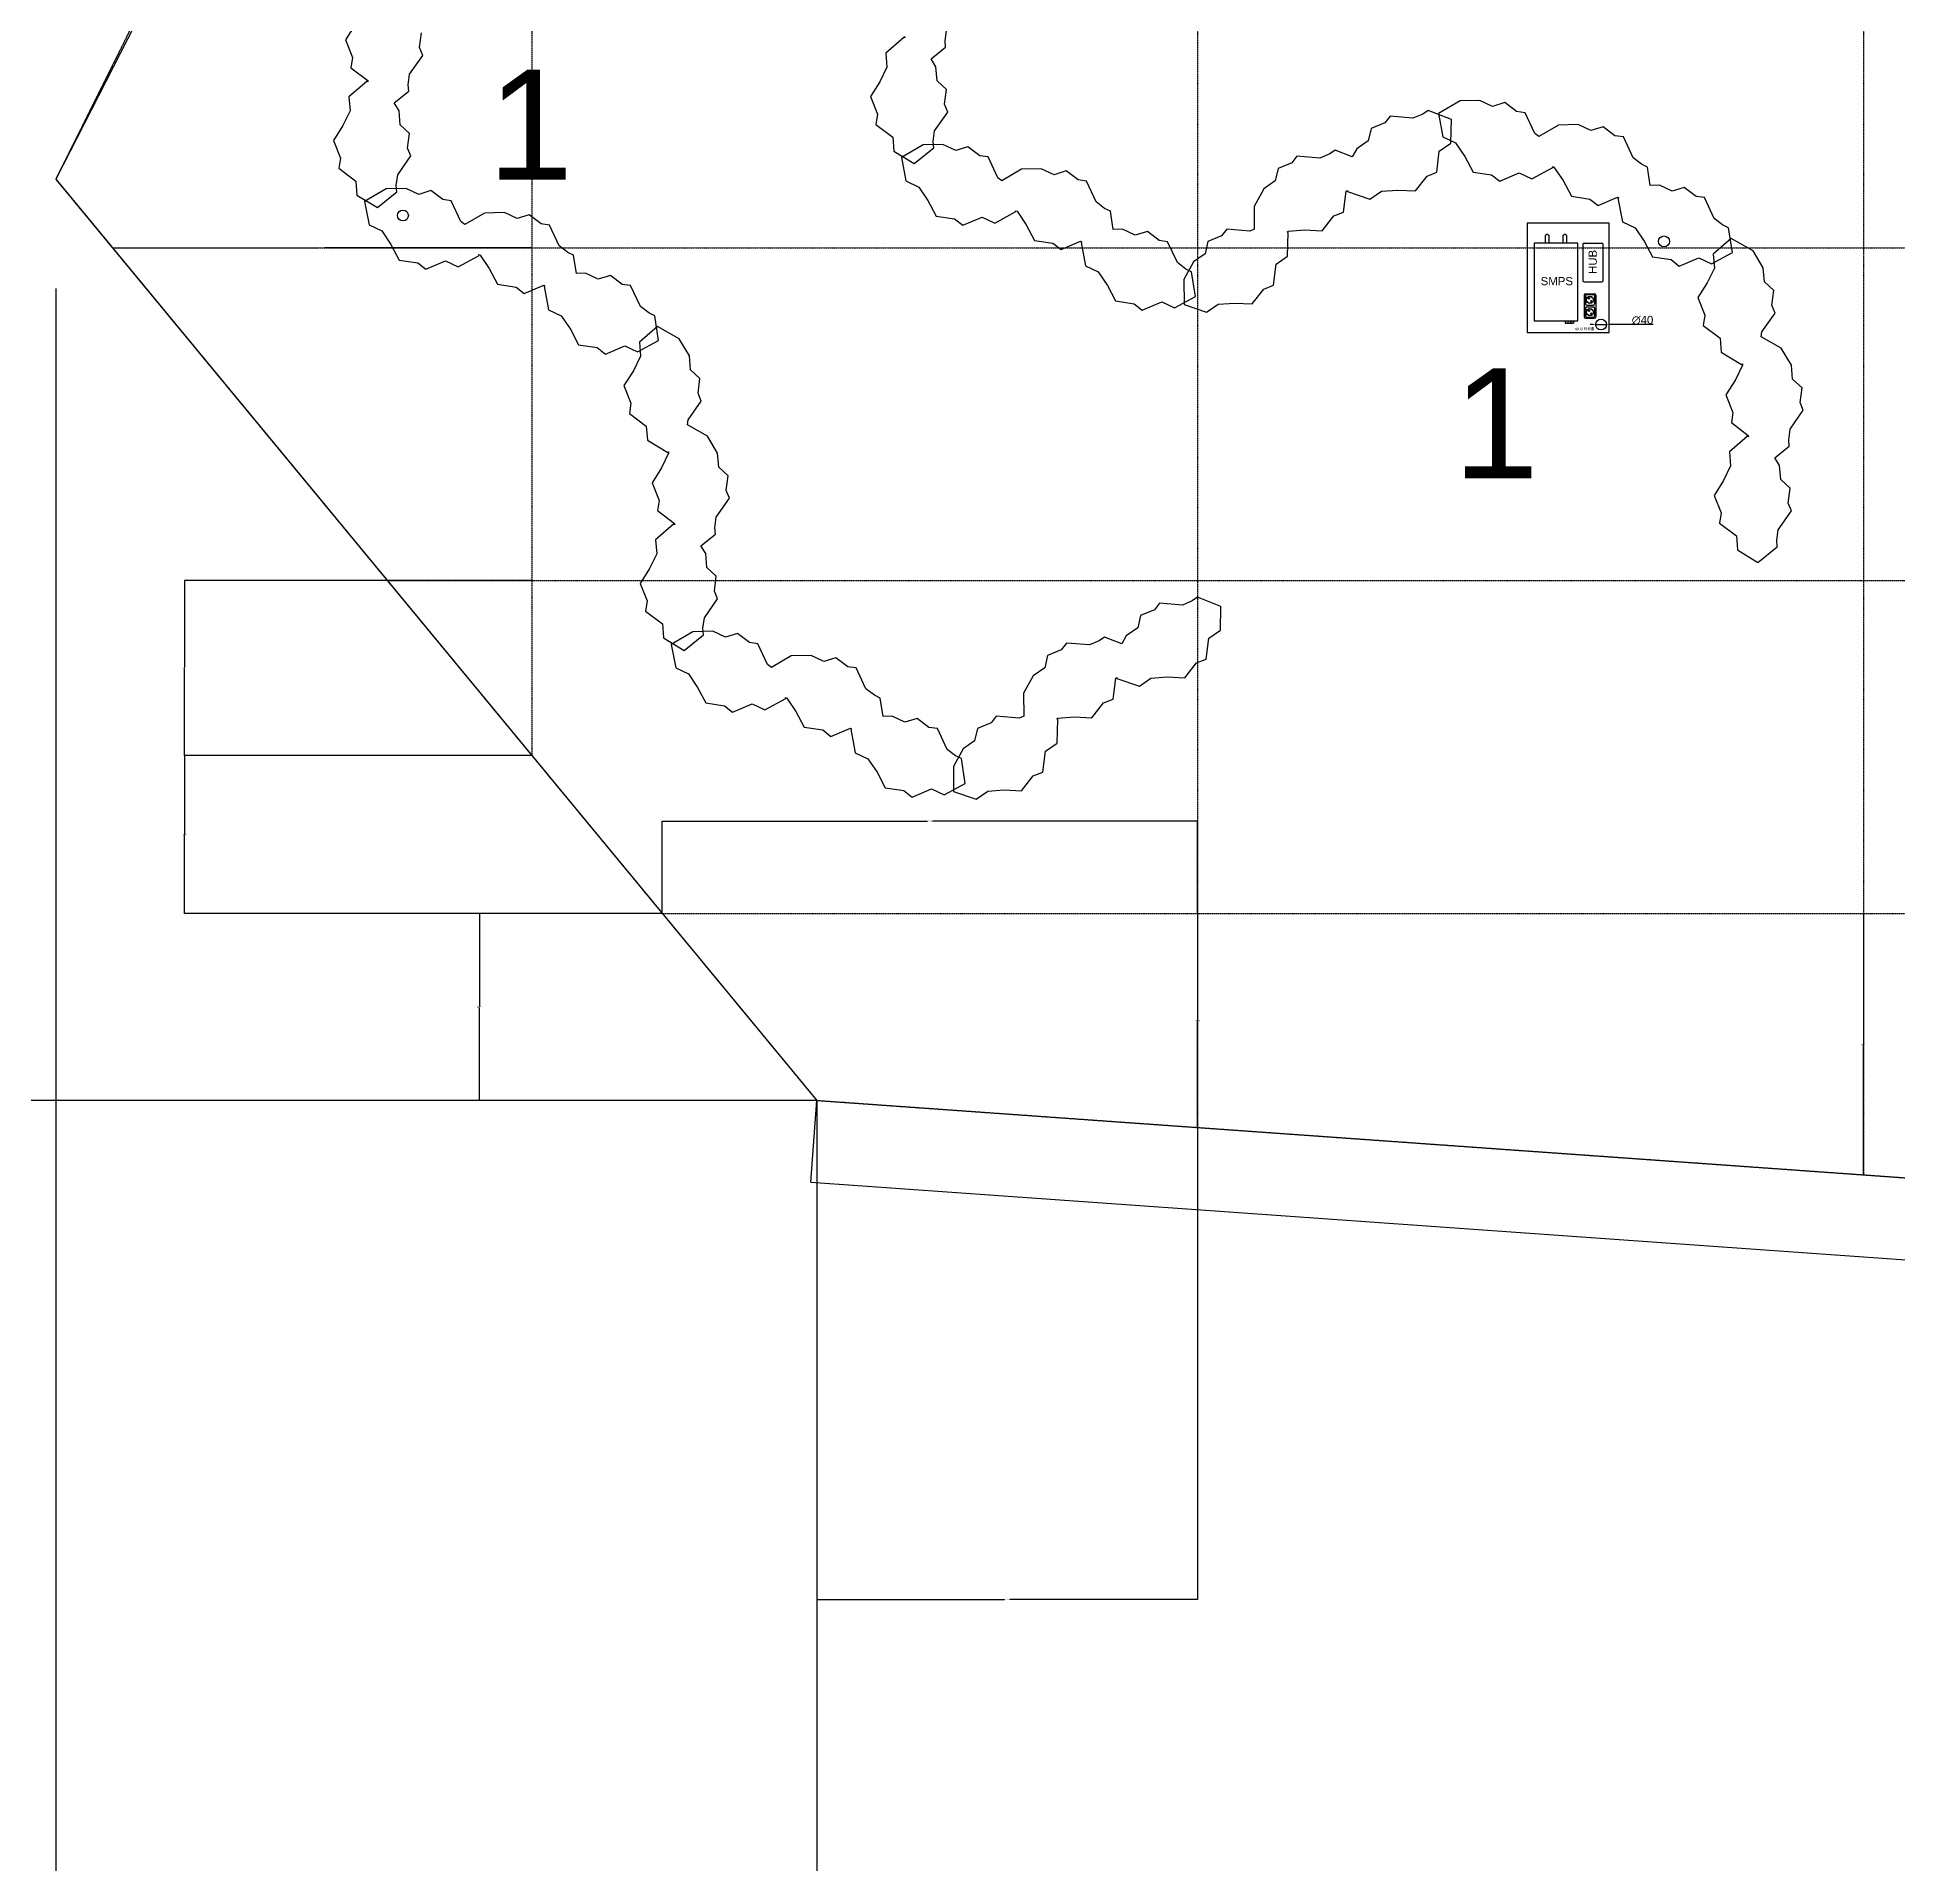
# Model space of a CAD drawing. Header units: millimetres. Extents: x -9372 to 300256, y -58520 to 166772.
# Drawn here: x -1574 to 5248, y -50767 to -44068 of the extents above; entities that cross this region are included whole.
import ezdxf

# ---------------------------------------------------------------- set-up
doc = ezdxf.new("R2010")
doc.units = ezdxf.units.MM
doc.linetypes.add('HIDDEN2', pattern=[0.1875, 0.125, -0.0625])
for name, color, linetype in [('2-몰탈', 9, 'Continuous'), ('Power_08', 8, 'Continuous'), ('Power_23', 23, 'Continuous'), ('SMPS 박스', 7, 'Continuous'), ('원본-1층 평면도$0$200-EquipID-2d', 7, 'Continuous'), ('타공홀', 1, 'Continuous')]:
    doc.layers.add(name, color=color, linetype=linetype)
doc.styles.add('LAY-OUT', font='HYWULM.TTF')
doc.styles.get("Standard").update_dxf_attribs({"font": 'ARIAL.TTF'})
doc.dimstyles.new('ARTware', dxfattribs={"dimtxt": 30, "dimasz": 10, "dimexe": 1.25, "dimexo": 10, "dimtad": 1, "dimtxsty": 'Standard', "dimcen": 2.5, "dimclrt": 1, "dimadec": 0, "dimazin": 0, "dimtfac": 1, "dimtmove": 0, "dimatfit": 3, "dimfxl": 1, "dimarcsym": 0})
doc.dimstyles.new('SCALE 200', dxfattribs={"dimscale": 200, "dimtxt": 1.8, "dimasz": 1, "dimexe": 1.5, "dimexo": 2, "dimgap": 0.7, "dimtad": 1, "dimdec": 0, "dimzin": 0, "dimlunit": 6, "dimtxsty": 'LAY-OUT', "dimblk": 'ARCHTICK', "dimcen": 0, "dimdle": 1, "dimclrd": 8, "dimclre": 8, "dimclrt": 6, "dimadec": 0, "dimazin": 0, "dimtfac": 1, "dimtdec": 0, "dimtix": 1, "dimtmove": 2, "dimatfit": 0, "dimldrblk": 'ARCHTICK', "dimfxl": 1.5, "dimtolj": 1, "dimtzin": 0, "dimarcsym": 0})
doc.dimstyles.get("Standard").update_dxf_attribs({"dimtxt": 0.18, "dimasz": 0.18, "dimexe": 0.18, "dimexo": 0.0625, "dimgap": 0.09, "dimtad": 0, "dimtih": 1, "dimtoh": 1, "dimdec": 4, "dimzin": 0, "dimdsep": 46, "dimtxsty": 'Standard', "dimcen": 0.09, "dimadec": 0, "dimazin": 0, "dimtfac": 1, "dimtdec": 4, "dimtofl": 0, "dimtmove": 0, "dimatfit": 3, "dimfxl": 1, "dimtolj": 1, "dimtzin": 0, "dimarcsym": 0})

# ---------------------------------------------------------------- blocks, each defined once
blk = doc.blocks.new('*D6')
at = {"layer": 'Defpoints', "color": 0}
for p in [(-626.1, 14915.9), (-586.1, 14915.9)]:
    blk.add_point(p, dxfattribs=at)
at = {"layer": 'SMPS 박스', "color": 0, "lineweight": -2}
for p, q in [((-636.1, 14915.9), (-646.1, 14915.9)), ((-626.1, 14915.9), (-586.1, 14915.9)), ((-415.6, 14915.8), (-576.1, 14915.9))]:
    blk.add_line(p, q, dxfattribs=at)
at = {"layer": 'SMPS 박스', "color": 0}
for points in [[(-636.1, 14917.5), (-636.1, 14914.2), (-626.1, 14915.9)], [(-576.1, 14917.5), (-576.1, 14914.2), (-586.1, 14915.9)]]:
    blk.add_solid(points, dxfattribs=at)
at = {"layer": 'SMPS 박스', "color": 1, "insert": (-454.3, 14931.7), "char_height": 30, "attachment_point": 5, "rotation": 359.97452}
blk.add_mtext('∅40', dxfattribs=at)
blk = doc.blocks.new('바닥')
at = {"layer": '2-몰탈', "color": 1, "linetype": 'HIDDEN2', "ltscale": 3}
for p, q in [((220905.9, -24561.6), (218914.6, -28561.6)), ((218914.6, -28561.6), (221703.7, -31938.2)), ((221703.7, -31938.2), (231975.8, -32668.8))]:
    blk.add_line(p, q, dxfattribs=at)
blk = doc.blocks.new('_ARCHTICK')
at = {"color": 0, "linetype": 'ByBlock', "const_width": 0.15}
blk.add_lwpolyline([(-0.5, -0.5), (0.5, 0.5)], dxfattribs=at)
blk = doc.blocks.new('*D45')
at = {"layer": 'Defpoints', "color": 0, "ltscale": 0.5}
for p in [(87441.8, 13839.9), (84013.6, 9839.9), (87029.2, 9839.9)]:
    blk.add_point(p, dxfattribs=at)
at = {"layer": '원본-1층 평면도$0$200-EquipID-2d', "color": 8, "lineweight": -2, "ltscale": 0.5}
for p, q in [((84013.6, 14039.9), (84013.6, 9639.9)), ((87041.8, 13839.9), (83713.6, 13839.9)), ((86629.2, 9839.9), (83713.6, 9839.9))]:
    blk.add_line(p, q, dxfattribs=at)
at = {"layer": '원본-1층 평면도$0$200-EquipID-2d', "color": 8, "lineweight": -2, "ltscale": 0.5, "xscale": 200, "yscale": 200, "zscale": 200}
for p, rotation in [((84013.6, 13839.9), 90), ((84013.6, 9839.9), 270)]:
    blk.add_blockref('_ARCHTICK', p, dxfattribs=dict(at, rotation=rotation))
at = {"layer": '원본-1층 평면도$0$200-EquipID-2d', "color": 6, "ltscale": 0.5, "insert": (83658.8, 11839.9), "char_height": 360, "attachment_point": 5, "rotation": 90, "style": 'LAY-OUT'}
blk.add_mtext('\\A1;4,000', dxfattribs=at)
blk = doc.blocks.new('*D46')
at = {"layer": 'Defpoints', "color": 0, "ltscale": 0.5}
for p in [(87029.2, 9839.9), (84013.6, 6463.3), (89818.3, 6463.3)]:
    blk.add_point(p, dxfattribs=at)
at = {"layer": '원본-1층 평면도$0$200-EquipID-2d', "color": 8, "lineweight": -2, "ltscale": 0.5}
for p, q in [((84013.6, 10039.9), (84013.6, 6263.3)), ((86629.2, 9839.9), (83713.6, 9839.9)), ((89418.3, 6463.3), (83713.6, 6463.3))]:
    blk.add_line(p, q, dxfattribs=at)
at = {"layer": '원본-1층 평면도$0$200-EquipID-2d', "color": 8, "lineweight": -2, "ltscale": 0.5, "xscale": 200, "yscale": 200, "zscale": 200}
for p, rotation in [((84013.6, 9839.9), 90), ((84013.6, 6463.3), 270)]:
    blk.add_blockref('_ARCHTICK', p, dxfattribs=dict(at, rotation=rotation))
at = {"layer": '원본-1층 평면도$0$200-EquipID-2d', "color": 6, "ltscale": 0.5, "insert": (83658.8, 8151.6), "char_height": 360, "attachment_point": 5, "rotation": 90, "style": 'LAY-OUT'}
blk.add_mtext('\\A1;3,377', dxfattribs=at)
blk = doc.blocks.new('*D47')
at = {"layer": 'Defpoints', "color": 0, "ltscale": 0.5}
for p in [(87029.2, 9839.9), (89818.3, 5970.7), (89818.3, 1132.6)]:
    blk.add_point(p, dxfattribs=at)
at = {"layer": '원본-1층 평면도$0$200-EquipID-2d', "color": 8, "lineweight": -2, "ltscale": 0.5}
for p, q in [((87029.2, 9439.9), (87029.2, 832.6)), ((89818.3, 5570.7), (89818.3, 832.6)), ((86829.2, 1132.6), (90018.3, 1132.6))]:
    blk.add_line(p, q, dxfattribs=at)
at = {"layer": '원본-1층 평면도$0$200-EquipID-2d', "color": 8, "lineweight": -2, "ltscale": 0.5, "xscale": 200, "yscale": 200, "zscale": 200, "rotation": 180}
blk.add_blockref('_ARCHTICK', (87029.2, 1132.6), dxfattribs=at)
at = {"layer": '원본-1층 평면도$0$200-EquipID-2d', "color": 8, "lineweight": -2, "ltscale": 0.5, "xscale": 200, "yscale": 200, "zscale": 200}
blk.add_blockref('_ARCHTICK', (89818.3, 1132.6), dxfattribs=at)
at = {"layer": '원본-1층 평면도$0$200-EquipID-2d', "color": 6, "ltscale": 0.5, "insert": (88423.8, 1487.6), "char_height": 360, "attachment_point": 5, "style": 'LAY-OUT'}
blk.add_mtext('\\A1;2,789', dxfattribs=at)
blk = doc.blocks.new('*D25')
at = {"layer": 'Defpoints', "color": 0, "ltscale": 0.5}
for p in [(89818.3, 5970.7), (100090.4, 5342.7), (100090.4, 1132.6)]:
    blk.add_point(p, dxfattribs=at)
at = {"layer": '원본-1층 평면도$0$200-EquipID-2d', "color": 8, "lineweight": -2, "ltscale": 0.5}
for p, q in [((89818.3, 5570.7), (89818.3, 832.6)), ((100090.4, 4942.7), (100090.4, 832.6)), ((89618.3, 1132.6), (100290.4, 1132.6))]:
    blk.add_line(p, q, dxfattribs=at)
at = {"layer": '원본-1층 평면도$0$200-EquipID-2d', "color": 8, "lineweight": -2, "ltscale": 0.5, "xscale": 200, "yscale": 200, "zscale": 200, "rotation": 180}
blk.add_blockref('_ARCHTICK', (89818.3, 1132.6), dxfattribs=at)
at = {"layer": '원본-1층 평면도$0$200-EquipID-2d', "color": 8, "lineweight": -2, "ltscale": 0.5, "xscale": 200, "yscale": 200, "zscale": 200}
blk.add_blockref('_ARCHTICK', (100090.4, 1132.6), dxfattribs=at)
at = {"layer": '원본-1층 평면도$0$200-EquipID-2d', "color": 6, "ltscale": 0.5, "insert": (94954.4, 1487.4), "char_height": 360, "attachment_point": 5, "style": 'LAY-OUT'}
blk.add_mtext('\\A1;10,272', dxfattribs=at)
blk = doc.blocks.new('*D72')
at = {"layer": 'Defpoints', "color": 0, "ltscale": 0.5}
for p in [(87236.7, 9588.7), (88774.2, 9588.7), (88774.2, 9588.7)]:
    blk.add_point(p, dxfattribs=at)
at = {"layer": '원본-1층 평면도$0$200-EquipID-2d', "color": 0, "lineweight": -2, "ltscale": 0.5}
for p, q in [((87236.7, 9588.6), (87236.7, 9588.5)), ((87236.9, 9588.7), (87995.8, 9588.7)), ((88774, 9588.7), (88015.2, 9588.7)), ((88774.2, 9588.7), (88774.2, 9588.9))]:
    blk.add_line(p, q, dxfattribs=at)
at = {"layer": '원본-1층 평면도$0$200-EquipID-2d', "color": 0, "ltscale": 0.5}
for points in [[(87236.9, 9588.7), (87236.9, 9588.7), (87236.7, 9588.7)], [(88774, 9588.7), (88774, 9588.7), (88774.2, 9588.7)]]:
    blk.add_solid(points, dxfattribs=at)
at = {"layer": '원본-1층 평면도$0$200-EquipID-2d', "color": 0, "lineweight": 20, "ltscale": 0.5, "insert": (88005.5, 9588.7), "char_height": 3, "attachment_point": 5}
blk.add_mtext('\\A1;1537.4689', dxfattribs=at)
blk = doc.blocks.new('*D73')
at = {"layer": 'Defpoints', "color": 0, "ltscale": 0.5}
for p in [(87501.2, 8368.7), (88774.2, 8368.7), (88774.2, 7727.3)]:
    blk.add_point(p, dxfattribs=at)
at = {"layer": '원본-1층 평면도$0$200-EquipID-2d', "color": 0, "lineweight": -2, "ltscale": 0.5}
for p, q in [((88774.2, 8368.7), (87501, 8368.7)), ((87501.2, 8368.5), (87501.2, 8049.6)), ((87501.2, 7727.5), (87501.2, 8046.4)), ((88774.2, 7727.3), (87501, 7727.3))]:
    blk.add_line(p, q, dxfattribs=at)
at = {"layer": '원본-1층 평면도$0$200-EquipID-2d', "color": 0, "ltscale": 0.5}
for points in [[(87501.1, 8368.5), (87501.2, 8368.5), (87501.2, 8368.7)], [(87501.1, 7727.5), (87501.2, 7727.5), (87501.2, 7727.3)]]:
    blk.add_solid(points, dxfattribs=at)
at = {"layer": '원본-1층 평면도$0$200-EquipID-2d', "color": 0, "lineweight": 20, "ltscale": 0.5, "insert": (87501.2, 8048), "char_height": 3, "attachment_point": 5}
blk.add_mtext('\\A1;641.3473', dxfattribs=at)
blk = doc.blocks.new('*D74')
at = {"layer": 'Defpoints', "color": 0, "ltscale": 0.5}
for p in [(91214.2, 7486.6), (89252.2, 7148.7), (91214.2, 7148.7)]:
    blk.add_point(p, dxfattribs=at)
at = {"layer": '원본-1층 평면도$0$200-EquipID-2d', "color": 0, "lineweight": -2, "ltscale": 0.5}
for p, q in [((89252.2, 7148.7), (89252.2, 7486.7)), ((89252.4, 7486.6), (90223.8, 7486.6)), ((91214, 7486.6), (90242.6, 7486.6)), ((91214.2, 7148.7), (91214.2, 7486.7))]:
    blk.add_line(p, q, dxfattribs=at)
at = {"layer": '원본-1층 평면도$0$200-EquipID-2d', "color": 0, "ltscale": 0.5}
for points in [[(89252.4, 7486.6), (89252.4, 7486.5), (89252.2, 7486.6)], [(91214, 7486.6), (91214, 7486.5), (91214.2, 7486.6)]]:
    blk.add_solid(points, dxfattribs=at)
at = {"layer": '원본-1층 평면도$0$200-EquipID-2d', "color": 0, "lineweight": 20, "ltscale": 0.5, "insert": (90233.2, 7486.6), "char_height": 3, "attachment_point": 5}
blk.add_mtext('\\A1;1962.0341', dxfattribs=at)
blk = doc.blocks.new('*D75')
at = {"layer": 'Defpoints', "color": 0, "ltscale": 0.5}
for p in [(89818.3, 6463.3), (91214.2, 6364), (91214.2, 4634.3)]:
    blk.add_point(p, dxfattribs=at)
at = {"layer": '원본-1층 평면도$0$200-EquipID-2d', "color": 0, "lineweight": -2, "ltscale": 0.5}
for p, q in [((89818.3, 6463.2), (89818.3, 4634.1)), ((91214.2, 6364), (91214.2, 4634.1)), ((89818.5, 4634.3), (90506.6, 4634.3)), ((91214, 4634.3), (90525.9, 4634.3))]:
    blk.add_line(p, q, dxfattribs=at)
at = {"layer": '원본-1층 평면도$0$200-EquipID-2d', "color": 0, "ltscale": 0.5}
for points in [[(89818.5, 4634.3), (89818.5, 4634.3), (89818.3, 4634.3)], [(91214, 4634.3), (91214, 4634.3), (91214.2, 4634.3)]]:
    blk.add_solid(points, dxfattribs=at)
at = {"layer": '원본-1층 평면도$0$200-EquipID-2d', "color": 0, "lineweight": 20, "ltscale": 0.5, "insert": (90516.3, 4634.3), "char_height": 3, "attachment_point": 5}
blk.add_mtext('\\A1;1395.9062', dxfattribs=at)
blk = doc.blocks.new('*D33')
at = {"layer": 'Defpoints', "color": 0, "ltscale": 0.5}
for p in [(88582.1, 7148.7), (89252.2, 7148.7), (89818.3, 6463.3)]:
    blk.add_point(p, dxfattribs=at)
at = {"layer": '원본-1층 평면도$0$200-EquipID-2d', "color": 0, "lineweight": -2, "ltscale": 0.5}
for p, q in [((89252.1, 7148.7), (88582, 7148.7)), ((88582.1, 7148.5), (88582.1, 6807.6)), ((88582.1, 6463.5), (88582.1, 6804.4)), ((89818.2, 6463.3), (88582, 6463.3))]:
    blk.add_line(p, q, dxfattribs=at)
at = {"layer": '원본-1층 평면도$0$200-EquipID-2d', "color": 0, "ltscale": 0.5}
for points in [[(88582.1, 7148.5), (88582.2, 7148.5), (88582.1, 7148.7)], [(88582.1, 6463.5), (88582.2, 6463.5), (88582.1, 6463.3)]]:
    blk.add_solid(points, dxfattribs=at)
at = {"layer": '원본-1층 평면도$0$200-EquipID-2d', "color": 0, "lineweight": 20, "ltscale": 0.5, "insert": (88582.1, 6806), "char_height": 3, "attachment_point": 5}
blk.add_mtext('\\A1;685.3867', dxfattribs=at)
blk = doc.blocks.new('*D34')
at = {"layer": 'Defpoints', "color": 0, "ltscale": 0.5}
for p in [(91214.2, 7148.7), (91214.2, 6364), (91214.2, 6364)]:
    blk.add_point(p, dxfattribs=at)
at = {"layer": '원본-1층 평면도$0$200-EquipID-2d', "color": 0, "lineweight": -2, "ltscale": 0.5}
for p, q in [((91214.2, 7148.7), (91214, 7148.7)), ((91214.2, 7148.5), (91214.2, 6758)), ((91214.2, 6364.2), (91214.2, 6754.7)), ((91214.2, 6364), (91214, 6364))]:
    blk.add_line(p, q, dxfattribs=at)
at = {"layer": '원본-1층 평면도$0$200-EquipID-2d', "color": 0, "ltscale": 0.5}
for points in [[(91214.2, 7148.5), (91214.2, 7148.5), (91214.2, 7148.7)], [(91214.2, 6364.2), (91214.2, 6364.2), (91214.2, 6364)]]:
    blk.add_solid(points, dxfattribs=at)
at = {"layer": '원본-1층 평면도$0$200-EquipID-2d', "color": 0, "lineweight": 20, "ltscale": 0.5, "insert": (91214.2, 6756.3), "char_height": 3, "attachment_point": 5}
blk.add_mtext('\\A1;784.6706', dxfattribs=at)
blk = doc.blocks.new('*D76')
at = {"layer": 'Defpoints', "color": 0, "ltscale": 0.5}
for p in [(93654.2, 7148.7), (93654.2, 6190.5), (93654.2, 6190.5)]:
    blk.add_point(p, dxfattribs=at)
at = {"layer": '원본-1층 평면도$0$200-EquipID-2d', "color": 0, "lineweight": -2, "ltscale": 0.5}
for p, q in [((93654.2, 7148.7), (93654, 7148.7)), ((93654.2, 7148.5), (93654.2, 6671.2)), ((93654.2, 6190.6), (93654.2, 6668)), ((93654.2, 6190.5), (93654, 6190.5))]:
    blk.add_line(p, q, dxfattribs=at)
at = {"layer": '원본-1층 평면도$0$200-EquipID-2d', "color": 0, "ltscale": 0.5}
for points in [[(93654.2, 7148.5), (93654.2, 7148.5), (93654.2, 7148.7)], [(93654.2, 6190.6), (93654.2, 6190.6), (93654.2, 6190.5)]]:
    blk.add_solid(points, dxfattribs=at)
at = {"layer": '원본-1층 평면도$0$200-EquipID-2d', "color": 0, "lineweight": 20, "ltscale": 0.5, "insert": (93654.2, 6669.6), "char_height": 3, "attachment_point": 5}
blk.add_mtext('\\A1;958.2158', dxfattribs=at)
blk = doc.blocks.new('*D81')
at = {"layer": 'Defpoints', "color": 0, "ltscale": 0.5}
for p in [(88774.2, 7727.3), (87501.2, 7148.7), (89220.9, 7148.7)]:
    blk.add_point(p, dxfattribs=at)
at = {"layer": '원본-1층 평면도$0$200-EquipID-2d', "color": 0, "lineweight": -2, "ltscale": 0.5}
for p, q in [((88774.2, 7727.3), (87501, 7727.3)), ((87501.2, 7727.2), (87501.2, 7439.6)), ((87501.2, 7148.9), (87501.2, 7436.4)), ((89220.9, 7148.7), (87501, 7148.7))]:
    blk.add_line(p, q, dxfattribs=at)
at = {"layer": '원본-1층 평면도$0$200-EquipID-2d', "color": 0, "ltscale": 0.5}
for points in [[(87501.1, 7727.2), (87501.2, 7727.2), (87501.2, 7727.3)], [(87501.1, 7148.9), (87501.2, 7148.9), (87501.2, 7148.7)]]:
    blk.add_solid(points, dxfattribs=at)
at = {"layer": '원본-1층 평면도$0$200-EquipID-2d', "color": 0, "lineweight": 20, "ltscale": 0.5, "insert": (87501.2, 7438), "char_height": 3, "attachment_point": 5}
blk.add_mtext('\\A1;578.6527', dxfattribs=at)
blk = doc.blocks.new('SMPS 박스')
at = {"layer": 'SMPS 박스'}
for p, q in [((-673.286, 15209.107), (-673.286, 15077.259)), ((-668.286, 15214.107), (-603.459, 15214.107)), ((-598.459, 15077.259), (-598.459, 15209.107)), ((-668.588, 15023.482), (-668.588, 14944.543)), ((-668.286, 15072.259), (-603.459, 15072.259)), ((-663.588, 15028.482), (-630.403, 15028.482)), ((-663.588, 15020.482), (-663.588, 14992.013)), ((-658.588, 15025.482), (-635.403, 15025.482)), ((-630.403, 15020.482), (-630.403, 14992.013)), ((-625.403, 15023.482), (-625.403, 14944.543)), ((-663.588, 14976.013), (-663.588, 14947.543)), ((-658.588, 14987.013), (-635.403, 14987.013)), ((-658.588, 14981.013), (-635.403, 14981.013)), ((-658.588, 14942.543), (-635.403, 14942.543)), ((-630.403, 14976.013), (-630.403, 14947.543)), ((-737.842, 14929.539), (-737.842, 14920.447)), ((-737.842, 14929.539), (-707.842, 14929.539)), ((-737.842, 14920.447), (-707.842, 14920.447)), ((-727.842, 14929.539), (-727.842, 14920.447)), ((-717.842, 14929.539), (-717.842, 14920.447)), ((-707.842, 14929.539), (-707.842, 14920.447)), ((-663.588, 14939.543), (-630.403, 14939.543))]:
    blk.add_line(p, q, dxfattribs=at)
for points in [[(-877.107, 15287.055), (-877.107, 14887.055), (-577.107, 14887.055), (-577.107, 15287.055)], [(-851.49, 15214.539), (-851.49, 14929.539), (-691.49, 14929.539), (-691.49, 15214.539)]]:
    blk.add_lwpolyline(points, close=True, dxfattribs=at)
for points in [[(-804.954, 15246.593), (-802.478, 15246.593, -0.41421356), (-797.478, 15241.593), (-797.478, 15214.539), (-809.954, 15214.539), (-809.954, 15241.593, -0.41421356)], [(-737.724, 15246.593, -0.41421356), (-732.724, 15241.593), (-732.724, 15214.539), (-745.2, 15214.539), (-745.2, 15241.593, -0.41421356), (-740.2, 15246.593)]]:
    blk.add_lwpolyline(points, format="xyb", close=True, dxfattribs=at)
for centre, radius in [((-646.995, 15006.247), 13.266), ((-646.995, 15006.247), 12.266), ((-650.719, 15011.255), 2.279), ((-646.995, 14961.162), 13.266), ((-646.995, 14961.162), 12.266), ((-650.719, 14966.17), 2.279), ((-642.593, 15001.46), 2.279), ((-642.593, 14956.375), 2.279)]:
    blk.add_circle(centre, radius, dxfattribs=at)
at = {"layer": 'SMPS 박스', "color": 5}
blk.add_circle((-606.083, 14915.866), 20, dxfattribs=at)
at = {"layer": 'SMPS 박스'}
for centre, start, end in [((-668.286, 15209.107), 90, 180), ((-603.459, 15209.107), 0, 90), ((-668.286, 15077.259), 180, 270), ((-663.588, 15023.482), 90, 180), ((-658.588, 15020.482), 90, 180), ((-635.403, 15020.482), 0, 90), ((-630.403, 15023.482), 0, 90), ((-603.459, 15077.259), 270, 0), ((-663.588, 14944.543), 180, 270), ((-658.588, 14992.013), 180, 270), ((-658.588, 14976.013), 90, 180), ((-658.588, 14947.543), 180, 270), ((-635.403, 14992.013), 270, 0), ((-635.403, 14976.013), 0, 90), ((-635.403, 14947.543), 270, 0), ((-630.403, 14944.543), 270, 0)]:
    blk.add_arc(centre, 5, start, end, dxfattribs=at)
at = {"layer": 'SMPS 박스', "insert": (-652.063, 15101.222), "char_height": 30, "width": 7.09247, "attachment_point": 1, "rotation": 90}
blk.add_mtext('HUB', dxfattribs=at)
at = {"layer": 'SMPS 박스', "attachment_point": 1}
for s, insert, char_height, width in [('SMPS', (-827.79, 15089.919), 30, 7.09247), ('L', (-733.529, 14926.015), 2.5, 7.09247), ('N', (-723.529, 14926.015), 2.5, 7.09247), ('FG', (-714.981, 14926.015), 2.5, 7.09247), ('{\\C5;40 \\fISOCPEUR|b0|i0|c0|p34;%%C\\fArial|b0|i0|c0|p34; \\fGulim|b0|i0|c129|p50;타공홀}', (-702.386, 14904.943), 10, 131.77072)]:
    blk.add_mtext(s, dxfattribs=dict(at, insert=insert, char_height=char_height, width=width))
at = {"layer": 'SMPS 박스'}
dim = blk.add_diameter_dim_2p(p1=(-626.083, 14915.875), p2=(-586.083, 14915.857), dimstyle='ARTware', dxfattribs=at)
dim.commit()
dim.dimension.update_dxf_attribs({"geometry": '*D6', "text_midpoint": (-454.277, 14915.798), "dimtype": 131})
blk = doc.blocks.new('마루바닥')
at = {"layer": '2-몰탈', "color": 1, "linetype": 'HIDDEN2', "ltscale": 3}
for p, q in [((91214.21663, 36693.39483), (91214.21663, 6364.01458)), ((93654.21663, 36693.39483), (93654.21663, 6190.46945)), ((88774.21663, 13248.6852), (88774.21663, 7727.33788)), ((87236.74773, 9588.6852), (102688.66679, 9588.6852)), ((88244.46512, 8368.6852), (101866.59991, 8368.6852)), ((89252.18251, 7148.6852), (101044.53303, 7148.6852))]:
    blk.add_line(p, q, dxfattribs=at)
at = {"layer": '원본-1층 평면도$0$200-EquipID-2d', "color": 0, "lineweight": 25}
for p, q in [((89007.59073, 13704.56838), (87029.21927, 9839.93096)), ((87029.21927, 9839.93096), (89818.31047, 6463.29848)), ((89818.31047, 6463.29848), (100090.40321, 5732.69532))]:
    blk.add_line(p, q, dxfattribs=at)
at = {"layer": '원본-1층 평면도$0$200-EquipID-2d', "color": 8, "ltscale": 0.5}
for q in [(89818.31047, 6463.29848), (100069.11946, 5433.45127)]:
    blk.add_line((89797.02672, 6164.05443), q, dxfattribs=at)
for base, p1, p2, picture, middle in [((84013.56565, 9839.93096), (87441.84433, 13839.94929), (87029.21927, 9839.93096), '*D45', (83658.81199, 11839.94012)), ((84013.56565, 6463.29848), (87029.21927, 9839.93096), (89818.31047, 6463.29848), '*D46', (83658.81199, 8151.61472))]:
    dim = blk.add_linear_dim(base=base, p1=p1, p2=p2, angle=90, dimstyle='SCALE 200', override={"dimfxl": 2}, dxfattribs=at)
    dim.commit()
    dim.dimension.update_dxf_attribs({"geometry": picture, "text_midpoint": middle})
for base, p1, p2, picture, middle in [((89818.31047, 1132.60498), (87029.21927, 9839.93096), (89818.31047, 5970.74797), '*D47', (88423.76487, 1487.59832)), ((100090.40321, 1132.60498), (89818.31047, 5970.74797), (100090.40321, 5342.70831), '*D25', (94954.35684, 1487.35864))]:
    dim = blk.add_linear_dim(base=base, p1=p1, p2=p2, dimstyle='SCALE 200', override={"dimfxl": 2}, dxfattribs=at)
    dim.commit()
    dim.dimension.update_dxf_attribs({"geometry": picture, "text_midpoint": middle})
at = {"layer": '원본-1층 평면도$0$200-EquipID-2d', "color": 7, "lineweight": 20, "ltscale": 0.5}
for base, p1, p2, picture, middle in [((88774.21663, 9588.6852), (87236.74773, 9588.6852), (88774.21663, 9588.6852), '*D72', (88005.48218, 9588.6852)), ((91214.21663, 7486.56738), (89252.18251, 7148.6852), (91214.21663, 7148.6852), '*D74', (90233.19957, 7486.56738)), ((91214.21663, 4634.30842), (89818.31047, 6463.29848), (91214.21663, 6364.01458), '*D75', (90516.26355, 4634.30842))]:
    dim = blk.add_linear_dim(base=base, p1=p1, p2=p2, dimstyle='Standard', override={"dimtxt": 3}, dxfattribs=at)
    dim.commit()
    dim.dimension.update_dxf_attribs({"geometry": picture, "text_midpoint": middle})
for base, p1, p2, picture, middle in [((87501.16435, 8368.6852), (88774.21663, 7727.33788), (88774.21663, 8368.6852), '*D73', (87501.16435, 8048.01154)), ((87501.16435, 7148.6852), (88774.21663, 7727.33788), (89220.93251, 7148.6852), '*D81', (87501.16435, 7438.01154)), ((88582.14661, 7148.6852), (89818.31047, 6463.29848), (89252.18251, 7148.6852), '*D33', (88582.14661, 6805.99184)), ((91214.21663, 6364.01458), (91214.21663, 7148.6852), (91214.21663, 6364.01458), '*D34', (91214.21663, 6756.34989)), ((93654.2166320274, 6190.4694476001), (93654.2166320279, 7148.6851979181), (93654.2166320279, 6190.4694476001), '*D76', (93654.2166320274, 6669.5773227591))]:
    dim = blk.add_linear_dim(base=base, p1=p1, p2=p2, angle=90, dimstyle='Standard', override={"dimtxt": 3}, dxfattribs=at)
    dim.commit()
    dim.dimension.update_dxf_attribs({"geometry": picture, "text_midpoint": middle})

msp = doc.modelspace()

# ---------------------------------------------------------------- linework, layer by layer
at = {"layer": 'Power_08'}
msp.add_lwpolyline([(-409.9, -44024), (-444.6, -44078.5), (-419.1, -44142.6), (-424.8, -44180.3), (-362.9, -44227), (-362.5, -44232), (-365.6, -44230.2), (-431.8, -44287.4), (-427.6, -44338.7), (-453.6, -44392.6), (-488.3, -44447.2), (-462.7, -44511.2), (-468.4, -44549), (-406.5, -44595.6), (-402.3, -44647), (-327.6, -44692.6), (-256.3, -44635), (-258.2, -44611.4), (-253.1, -44573), (-204.7, -44503.6), (-216.5, -44475), (-209.5, -44420.9), (-243.8, -44389.2), (-248, -44337.8), (-265.5, -44309), (-212.6, -44266.4), (-214.5, -44242.7), (-209.4, -44204.3), (-161, -44135), (-172.8, -44106.3), (-165.8, -44052.2)], dxfattribs=at)
for points in [[(478.4, -45206.2), (508.2, -45230), (579.6, -45199.7), (626.2, -45221.8), (703, -45179.9), (688.8, -45089.3), (667.4, -45079.1), (636.7, -45055.5), (600.8, -44979), (570.1, -44974.8), (526.8, -44941.7), (482.2, -44955.6), (435.6, -44933.6), (401.9, -44934.3), (391.4, -44867.2), (370, -44857), (339.3, -44833.4), (303.4, -44756.8), (272.7, -44752.7), (229.3, -44719.6), (184.7, -44733.5), (138.1, -44711.5), (65.2, -44712.9), (-6.9, -44755.4), (-21.1, -44744.5), (-57, -44667.9), (-87.7, -44663.8), (-131.1, -44630.7), (-175.7, -44644.6), (-222.3, -44622.5), (-295.2, -44624), (-374.2, -44670.5), (-357.9, -44756.5), (-311.3, -44778.5), (-277.6, -44827.9), (-247.7, -44885.2), (-179.4, -44895.2), (-149.6, -44919), (-78.2, -44888.7), (-31.6, -44910.7), (45.2, -44868.9), (44.6, -44865.3), (49.2, -44867.4), (82.8, -44916.8), (112.7, -44974.2), (181, -44984.1), (210.8, -45007.9), (282.2, -44977.6), (286.7, -44979.8), (283.6, -44981.6), (300, -45067.5), (346.6, -45089.6), (380.2, -45139), (410.2, -45196.3)], [(661.2, -46134.8), (655.5, -46172.5), (717.4, -46219.2), (721.6, -46270.5), (796.3, -46316.1), (867.7, -46258.5), (865.7, -46234.9), (870.9, -46196.5), (919.2, -46127.2), (907.5, -46098.5), (914.5, -46044.4), (880.1, -46012.7), (875.9, -45961.4), (858.5, -45932.5), (911.3, -45889.9), (909.4, -45866.3), (914.5, -45827.9), (962.9, -45758.5), (951.1, -45729.9), (958.1, -45675.8), (923.8, -45644.1), (919.6, -45592.7), (881.8, -45530.3), (809, -45489.1), (811.3, -45471.3), (859.7, -45402), (847.9, -45373.3), (854.9, -45319.2), (820.6, -45287.5), (816.4, -45236.1), (778.6, -45173.7), (698.8, -45128.5), (632.6, -45185.7), (636.8, -45237.1), (610.8, -45290.9), (576.1, -45345.5), (601.6, -45409.6), (596, -45447.3), (657.9, -45493.9), (662.1, -45545.3), (736.7, -45590.9), (739.6, -45588.6), (740, -45593.6), (714, -45647.5), (679.3, -45702.1), (704.8, -45766.1), (699.2, -45803.9), (761.1, -45850.5), (761.5, -45855.5), (758.3, -45853.8), (692.1, -45910.9), (696.3, -45962.3), (670.4, -46016.1), (635.7, -46070.7)], [(2674.8, -46362.2), (2710.3, -46348.3), (2719.7, -46271.4), (2762.1, -46242), (2764.3, -46154.6), (2678.7, -46121.5), (2659.2, -46135), (2623.4, -46149.8), (2539.1, -46142.6), (2520.2, -46167.1), (2469.8, -46188.1), (2459.6, -46233.7), (2417.2, -46263), (2401, -46292.5), (2337.6, -46268), (2318.1, -46281.6), (2282.3, -46296.3), (2198.1, -46289.1), (2179.2, -46313.6), (2128.8, -46334.6), (2118.5, -46380.2), (2076.1, -46409.5), (2040.9, -46473.4), (2041.7, -46557.1), (2025.1, -46563.9), (1940.9, -46556.7), (1921.9, -46581.3), (1871.6, -46602.3), (1861.3, -46647.8), (1818.9, -46677.2), (1783.7, -46741.1), (1784.5, -46832.8), (1867.1, -46861.6), (1909.5, -46832.2), (1969.1, -46827.8), (2033.7, -46830.6), (2076.5, -46776.4), (2112, -46762.5), (2121.4, -46685.5), (2163.8, -46656.2), (2166, -46568.7), (2162.6, -46567.4), (2166.7, -46564.6), (2226.3, -46560.1), (2290.9, -46562.9), (2333.7, -46508.8), (2369.2, -46494.8), (2378.6, -46417.9), (2382.8, -46415), (2382.8, -46418.6), (2465.4, -46447.4), (2507.8, -46418.1), (2567.4, -46413.6), (2632, -46416.4)], [(1602.3, -46829.8), (1632.2, -46853.6), (1703.5, -46823.3), (1750.1, -46845.3), (1826.9, -46803.4), (1812.8, -46712.8), (1791.3, -46702.7), (1760.6, -46679), (1724.8, -46602.5), (1694.1, -46598.4), (1650.7, -46565.3), (1606.1, -46579.2), (1559.5, -46557.1), (1525.8, -46557.8), (1515.3, -46490.7), (1493.9, -46480.6), (1463.2, -46456.9), (1427.3, -46380.4), (1396.7, -46376.3), (1353.3, -46343.1), (1308.7, -46357), (1262.1, -46335), (1189.1, -46336.5), (1117, -46378.9), (1102.8, -46368), (1066.9, -46291.5), (1036.2, -46287.3), (992.9, -46254.2), (948.3, -46268.1), (901.7, -46246.1), (828.7, -46247.5), (749.7, -46294.1), (766.1, -46380), (812.7, -46402.1), (846.3, -46451.5), (876.2, -46508.8), (944.5, -46518.7), (974.3, -46542.5), (1045.7, -46512.2), (1092.3, -46534.3), (1169.1, -46492.4), (1168.5, -46488.8), (1173.1, -46491), (1206.7, -46540.4), (1236.7, -46597.7), (1304.9, -46607.6), (1334.8, -46631.4), (1406.1, -46601.1), (1410.7, -46603.3), (1407.5, -46605.1), (1423.9, -46691.1), (1470.5, -46713.1), (1504.2, -46762.5), (1534.1, -46819.8)]]:
    msp.add_lwpolyline(points, close=True, dxfattribs=at)
at = {"layer": 'Power_23'}
msp.add_lwpolyline([(1604.8, -44066), (1605.2, -44071), (1602.1, -44069.2), (1535.8, -44126.4), (1540.1, -44177.7), (1514.1, -44231.6), (1479.4, -44286.2), (1504.9, -44350.2), (1499.2, -44388), (1561.2, -44434.6), (1565.4, -44486), (1640, -44531.6), (1711.4, -44474), (1709.5, -44450.3), (1714.6, -44412), (1763, -44342.6), (1751.2, -44314), (1758.2, -44259.8), (1723.9, -44228.2), (1719.6, -44176.8), (1702.2, -44148), (1755.1, -44105.3), (1753.1, -44081.7), (1758.3, -44043.3)], dxfattribs=at)
for points in [[(3519.4, -44577.2), (3554.9, -44563.2), (3564.3, -44486.3), (3606.7, -44457), (3608.9, -44369.5), (3523.3, -44336.5), (3503.8, -44350), (3468, -44364.7), (3383.8, -44357.5), (3364.9, -44382), (3314.5, -44403.1), (3304.2, -44448.6), (3261.8, -44478), (3245.6, -44507.5), (3182.2, -44483), (3162.7, -44496.5), (3126.9, -44511.2), (3042.7, -44504), (3023.8, -44528.6), (2973.4, -44549.6), (2963.1, -44595.1), (2920.8, -44624.5), (2885.6, -44688.4), (2886.3, -44772.1), (2869.7, -44778.9), (2785.5, -44771.7), (2766.6, -44796.2), (2716.2, -44817.2), (2705.9, -44862.8), (2663.6, -44892.1), (2628.4, -44956), (2629.2, -45047.8), (2711.8, -45076.5), (2754.1, -45047.2), (2813.8, -45042.8), (2878.4, -45045.5), (2921.1, -44991.4), (2956.6, -44977.4), (2966.1, -44900.5), (3008.4, -44871.1), (3010.6, -44783.7), (3007.2, -44782.4), (3011.4, -44779.5), (3071, -44775.1), (3135.6, -44777.8), (3178.3, -44723.7), (3213.8, -44709.8), (3223.3, -44632.8), (3227.4, -44630), (3227.4, -44633.6), (3310.1, -44662.3), (3352.4, -44633), (3412.1, -44628.6), (3476.7, -44631.3)], [(4414.1, -44883.6), (4443.9, -44907.4), (4515.3, -44877.1), (4561.9, -44899.2), (4638.7, -44857.3), (4624.5, -44766.7), (4603, -44756.6), (4572.4, -44732.9), (4536.5, -44656.4), (4505.8, -44652.2), (4462.4, -44619.1), (4417.8, -44633), (4371.2, -44611), (4337.6, -44611.7), (4327.1, -44544.6), (4305.6, -44534.4), (4275, -44510.8), (4239.1, -44434.2), (4208.4, -44430.1), (4165, -44397), (4120.4, -44410.9), (4073.8, -44388.9), (4000.9, -44390.3), (3928.7, -44432.8), (3914.5, -44421.9), (3878.7, -44345.3), (3848, -44341.2), (3804.6, -44308.1), (3760, -44322), (3713.4, -44299.9), (3640.5, -44301.4), (3561.4, -44348), (3577.8, -44433.9), (3624.4, -44455.9), (3658.1, -44505.3), (3688, -44562.7), (3756.2, -44572.6), (3786.1, -44596.4), (3857.4, -44566.1), (3904, -44588.1), (3980.8, -44546.3), (3980.3, -44542.7), (3984.8, -44544.8), (4018.5, -44594.2), (4048.4, -44651.6), (4116.6, -44661.5), (4146.5, -44685.3), (4217.8, -44655), (4222.4, -44657.2), (4219.3, -44659), (4235.7, -44744.9), (4282.3, -44767), (4315.9, -44816.4), (4345.8, -44873.7)], [(2446.1, -45045.2), (2475.9, -45069), (2547.3, -45038.7), (2593.9, -45060.7), (2670.7, -45018.9), (2656.5, -44928.3), (2635.1, -44918.1), (2604.4, -44894.5), (2568.5, -44817.9), (2537.8, -44813.8), (2494.4, -44780.7), (2449.8, -44794.6), (2403.2, -44772.6), (2369.6, -44773.2), (2359.1, -44706.2), (2337.6, -44696), (2307, -44672.4), (2271.1, -44595.8), (2240.4, -44591.7), (2197, -44558.6), (2152.4, -44572.5), (2105.8, -44550.4), (2032.9, -44551.9), (1960.7, -44594.4), (1946.5, -44583.4), (1910.7, -44506.9), (1880, -44502.8), (1836.6, -44469.7), (1792, -44483.6), (1745.4, -44461.5), (1672.5, -44463), (1593.4, -44509.5), (1609.8, -44595.5), (1656.4, -44617.5), (1690.1, -44666.9), (1720, -44724.2), (1788.2, -44734.2), (1818.1, -44758), (1889.4, -44727.7), (1936, -44749.7), (2012.8, -44707.8), (2012.3, -44704.3), (2016.8, -44706.4), (2050.5, -44755.8), (2080.4, -44813.2), (2148.6, -44823.1), (2178.5, -44846.9), (2249.8, -44816.6), (2254.4, -44818.7), (2251.3, -44820.6), (2267.7, -44906.5), (2314.3, -44928.5), (2347.9, -44978), (2377.8, -45035.3)], [(4596.9, -45812.2), (4591.2, -45849.9), (4653.1, -45896.6), (4657.3, -45947.9), (4732, -45993.5), (4803.3, -45935.9), (4801.4, -45912.3), (4806.6, -45873.9), (4854.9, -45804.6), (4843.1, -45775.9), (4850.1, -45721.8), (4815.8, -45690.1), (4811.6, -45638.8), (4794.1, -45609.9), (4847, -45567.3), (4845.1, -45543.7), (4850.2, -45505.3), (4898.6, -45435.9), (4886.8, -45407.3), (4893.8, -45353.2), (4859.4, -45321.5), (4855.2, -45270.1), (4817.5, -45207.7), (4744.6, -45166.5), (4747, -45148.7), (4795.4, -45079.4), (4783.6, -45050.7), (4790.6, -44996.6), (4756.2, -44964.9), (4752, -44913.5), (4714.3, -44851.1), (4634.5, -44805.9), (4568.2, -44863.1), (4572.5, -44914.5), (4546.5, -44968.3), (4511.8, -45022.9), (4537.3, -45087), (4531.6, -45124.7), (4593.5, -45171.3), (4597.8, -45222.7), (4672.4, -45268.3), (4675.2, -45266), (4675.6, -45271.1), (4649.7, -45324.9), (4615, -45379.5), (4640.5, -45443.5), (4634.8, -45481.3), (4696.7, -45527.9), (4697.2, -45532.9), (4694, -45531.2), (4627.8, -45588.3), (4632, -45639.7), (4606, -45693.5), (4571.3, -45748.1)]]:
    msp.add_lwpolyline(points, close=True, dxfattribs=at)
at = {"layer": '타공홀', "color": 1}
for centre in [(-233.9, -44722), (4387.9, -44817), (4387.9, -44817)]:
    msp.add_circle(centre, 20, dxfattribs=at)

# ---------------------------------------------------------------- block references
for name, p in [('마루바닥', (-88535.6, -54428.9)), ('바닥', (-220421, -16027.3)), ('SMPS 박스', (4763.6, -60037.5))]:
    msp.add_blockref(name, p)

# ---------------------------------------------------------------- texts
for p in [(76.9, -44590.5), (3615.6, -45685.4)]:
    msp.add_text('1', height=403.7).set_placement(p)

doc.saveas('drawing.dxf')
